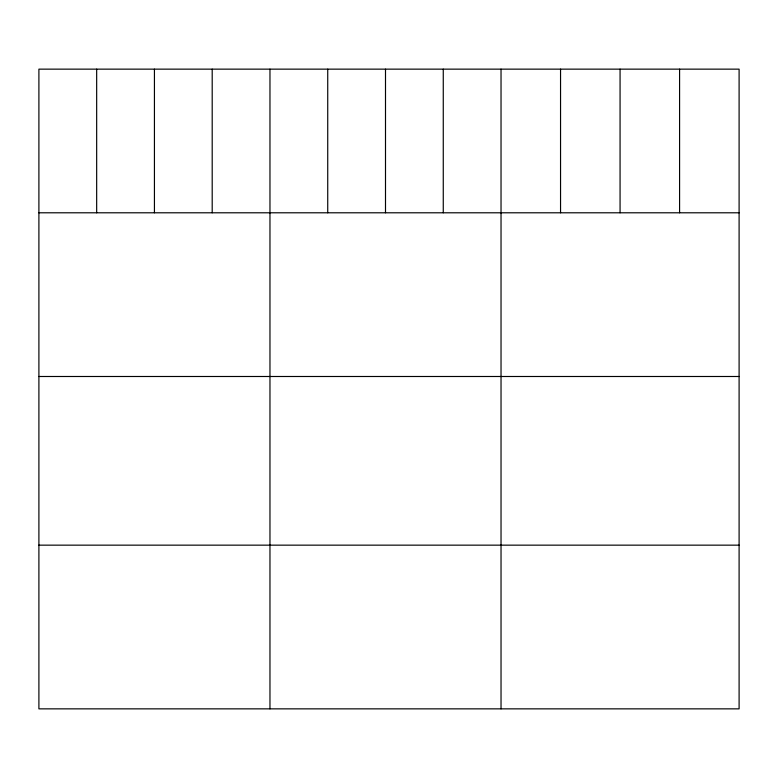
<?xml version="1.0" encoding="UTF-8"?>
<svg xmlns="http://www.w3.org/2000/svg" width="778" height="778" viewBox="0 0 778 778"><rect width="100%" height="100%" fill="white"/><g stroke="black" fill="none" stroke-linecap="round" stroke-linejoin="round"><path stroke-width="1.17" d="M739.1 212.793L739.1 708.855L38.9 708.855L38.9 69.145L739.1 69.145L739.1 212.793L38.9 212.793M38.9 376.494L739.1 376.494M38.9 545.154L739.1 545.154M679.583 69.145L679.583 212.793M620.066 69.145L620.066 212.793M560.549 69.145L560.549 212.793M501.032 69.145L501.032 708.855M443.266 69.145L443.266 212.793M385.499 69.145L385.499 212.793M327.733 69.145L327.733 212.793M269.966 69.145L269.966 708.855M212.2 69.145L212.2 212.793M154.433 69.145L154.433 212.793M96.667 69.145L96.667 212.793"/></g></svg>
